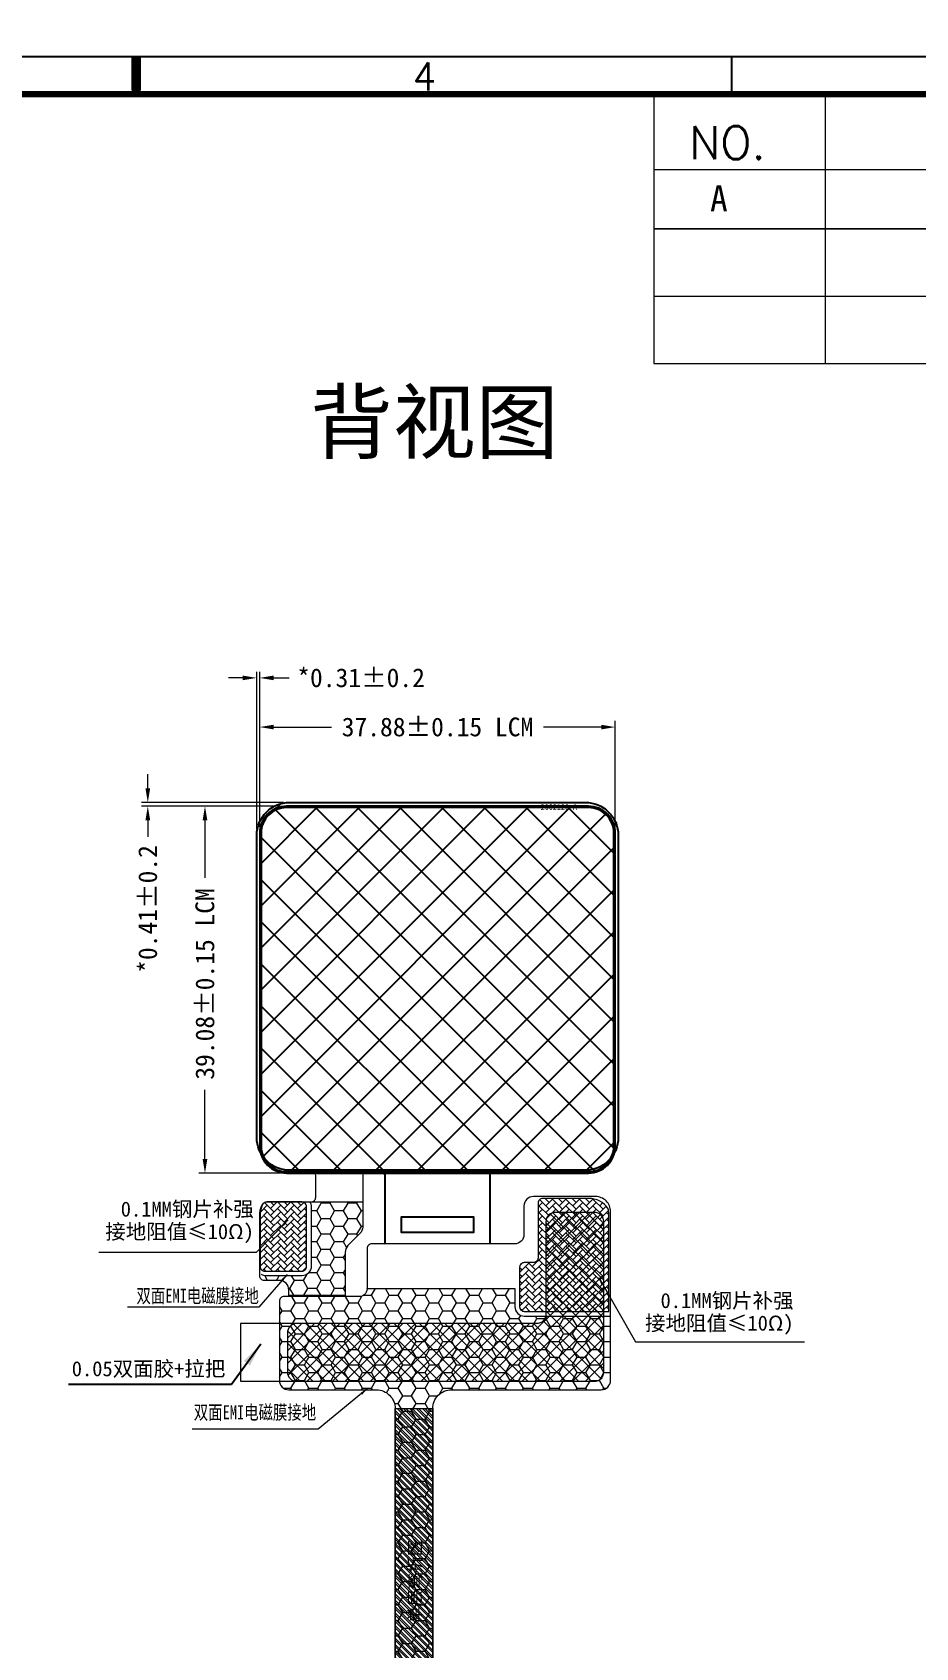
# Model space of a CAD drawing. Header units: millimetres. Extents: x -1677 to -687, y -1765 to -1070.
# Drawn here: x -1494.9 to -1400.8, y -1663.4 to -1491.3 of the extents above; entities that cross this region are included whole.
import ezdxf

# ---------------------------------------------------------------- set-up
doc = ezdxf.new("R2010")
doc.units = ezdxf.units.MM
for name, color, linetype in [('04 Chip', 20, 'Continuous'), ('07 Cutline', 4, 'Continuous'), ('COF', 4, 'Continuous'), ('dim', 3, 'Continuous'), ('EMI', 150, 'Continuous'), ('L61', 4, 'Continuous'), ('lens', 6, 'Continuous')]:
    doc.layers.add(name, color=color, linetype=linetype)
for name, color, linetype, lineweight in [('Main-FPC', 2, 'Continuous', 5), ('TFPC', 50, 'Continuous', 5), ('标注', 3, 'Continuous', 15)]:
    doc.layers.add(name, color=color, linetype=linetype, lineweight=lineweight)
doc.styles.add('RD', font='ROMAND.shx', dxfattribs={"width": 0.8})
doc.styles.add('ROMANC', font='romanc.shx', dxfattribs={"bigfont": 'gbcbig.shx'})
doc.styles.add('ROMANS', font='romans.shx', dxfattribs={"bigfont": 'gbcbig.shx'})
doc.styles.get("Standard").update_dxf_attribs({"font": 'txt.shx'})
doc.styles.add('中文', font='SimSun.ttf')
doc.styles.add('宋', font='SimSun.ttf', dxfattribs={"height": 2})
doc.styles.add('宋体', font='SimSun.ttf', dxfattribs={"width": 0.75})
doc.styles.add('汉字', font='SimSun.ttf')
doc.dimstyles.new('DIM', dxfattribs={"dimtxt": 0.8, "dimasz": 0.8, "dimexe": 0, "dimexo": 0.5, "dimgap": 0.11, "dimtad": 0, "dimzin": 1, "dimdsep": 46, "dimtxsty": 'RD', "dimcen": 0, "dimclrd": 256, "dimclre": 256, "dimclrt": 256, "dimadec": 0, "dimazin": 0, "dimtm": 1e-09, "dimtfac": 1, "dimtofl": 0, "dimtmove": 0, "dimatfit": 3, "dimfxl": 1, "dimlwe": -1, "dimarcsym": 0})
doc.dimstyles.new('ISO-25$7', dxfattribs={"dimscale": 0.5, "dimtxt": 2.5, "dimasz": 2, "dimexe": 0.65, "dimexo": 0, "dimtad": 0, "dimtoh": 1, "dimzin": 1, "dimdsep": 46, "dimtxsty": '宋体', "dimcen": 1.6, "dimclrt": 7, "dimazin": 0, "dimtfac": 1, "dimtix": 1, "dimtmove": 1, "dimatfit": 3, "dimfxl": 1, "dimtolj": 1, "dimtzin": 1, "dimarcsym": 0})
doc.dimstyles.new('YanXiu', dxfattribs={"dimtxt": 2.5, "dimasz": 2.2, "dimexe": 0.66, "dimexo": 0.66, "dimgap": 0.66, "dimtad": 0, "dimdsep": 46, "dimtxsty": 'ROMANC', "dimcen": 0, "dimclrd": 256, "dimclre": 131, "dimclrt": 42, "dimazin": 2, "dimtfac": 1, "dimtofl": 0, "dimtmove": 0, "dimatfit": 3, "dimfxl": 1, "dimlwd": 5, "dimlwe": 5, "dimarcsym": 0})

# ---------------------------------------------------------------- blocks, each defined once
blk = doc.blocks.new('*D112')
at = {"layer": 'Defpoints', "color": 0, "transparency": 16777216}
for p in [(-1432.81, -1565.32), (-1470.69, -1576.61), (-1432.81, -1576.61)]:
    blk.add_point(p, dxfattribs=at)
at = {"layer": '标注', "lineweight": 5, "transparency": 16777216}
for p, q in [((-1470.69, -1575.95), (-1470.69, -1564.66)), ((-1469.19, -1565.32), (-1463.04, -1565.32)), ((-1434.31, -1565.32), (-1440.46, -1565.32)), ((-1432.81, -1575.95), (-1432.81, -1564.66))]:
    blk.add_line(p, q, dxfattribs=at)
at = {"layer": '标注', "transparency": 16777216}
for points in [[(-1469.19, -1565.07), (-1469.19, -1565.57), (-1470.69, -1565.32)], [(-1434.31, -1565.07), (-1434.31, -1565.57), (-1432.81, -1565.32)]]:
    blk.add_solid(points, dxfattribs=at)
at = {"layer": '标注', "transparency": 16777216, "insert": (-1451.75, -1565.32), "char_height": 2, "attachment_point": 5, "style": '宋'}
blk.add_mtext('37.88±0.15 LCM', dxfattribs=at)
blk = doc.blocks.new('*D113')
at = {"layer": 'Defpoints', "color": 0, "transparency": 16777216}
for p in [(-1467.84, -1573.76), (-1476.52, -1612.84), (-1467.84, -1612.84)]:
    blk.add_point(p, dxfattribs=at)
at = {"layer": '标注', "lineweight": 5, "transparency": 16777216}
for p, q in [((-1468.5, -1573.76), (-1477.18, -1573.76)), ((-1476.52, -1575.26), (-1476.52, -1581.4)), ((-1476.52, -1611.34), (-1476.52, -1603.98)), ((-1468.5, -1612.84), (-1477.18, -1612.84))]:
    blk.add_line(p, q, dxfattribs=at)
at = {"layer": '标注', "transparency": 16777216}
for points in [[(-1476.77, -1575.26), (-1476.27, -1575.26), (-1476.52, -1573.76)], [(-1476.77, -1611.34), (-1476.27, -1611.34), (-1476.52, -1612.84)]]:
    blk.add_solid(points, dxfattribs=at)
at = {"layer": '标注', "transparency": 16777216, "insert": (-1476.52, -1592.69), "char_height": 2, "attachment_point": 5, "rotation": 90, "style": '宋'}
blk.add_mtext('39.08±0.15 LCM', dxfattribs=at)
blk = doc.blocks.new('*D114')
at = {"layer": 'Defpoints', "color": 0, "transparency": 16777216}
for p in [(-1471, -1560.08), (-1470.69, -1576.61), (-1471, -1576.85)]:
    blk.add_point(p, dxfattribs=at)
at = {"layer": '标注', "lineweight": 5, "transparency": 16777216}
for p, q in [((-1471, -1576.19), (-1471, -1559.42)), ((-1470.69, -1575.95), (-1470.69, -1559.42)), ((-1472.5, -1560.08), (-1474, -1560.08)), ((-1469.19, -1560.08), (-1467.56, -1560.08))]:
    blk.add_line(p, q, dxfattribs=at)
at = {"layer": '标注', "transparency": 16777216}
for points in [[(-1472.5, -1559.83), (-1472.5, -1560.33), (-1471, -1560.08)], [(-1469.19, -1559.83), (-1469.19, -1560.33), (-1470.69, -1560.08)]]:
    blk.add_solid(points, dxfattribs=at)
at = {"layer": '标注', "transparency": 16777216, "insert": (-1459.89, -1560.08), "char_height": 2, "attachment_point": 5, "style": '宋'}
blk.add_mtext('*0.31±0.2', dxfattribs=at)
blk = doc.blocks.new('*D242')
at = {"layer": 'Defpoints', "color": 0, "transparency": 16777216}
for p in [(-1482.61, -1573.35), (-1467.84, -1573.76), (-1467.5, -1573.35)]:
    blk.add_point(p, dxfattribs=at)
at = {"layer": '标注', "lineweight": 5, "transparency": 16777216}
for p, q in [((-1482.61, -1571.85), (-1482.61, -1570.35)), ((-1468.16, -1573.35), (-1483.27, -1573.35)), ((-1468.5, -1573.76), (-1483.27, -1573.76)), ((-1482.61, -1575.26), (-1482.61, -1577.03))]:
    blk.add_line(p, q, dxfattribs=at)
at = {"layer": '标注', "transparency": 16777216}
for points in [[(-1482.86, -1571.85), (-1482.36, -1571.85), (-1482.61, -1573.35)], [(-1482.86, -1575.26), (-1482.36, -1575.26), (-1482.61, -1573.76)]]:
    blk.add_solid(points, dxfattribs=at)
at = {"layer": '标注', "transparency": 16777216, "insert": (-1482.61, -1584.7), "char_height": 2, "attachment_point": 5, "rotation": 90, "style": '宋'}
blk.add_mtext('*0.41±0.2', dxfattribs=at)
blk = doc.blocks.new('3EQ24W3REFTGRYH')
at = {"layer": 'lens', "linetype": 'Continuous'}
blk.add_lwpolyline([(-2686.98, -1658.53, -0.414214), (-2690.48, -1662.03), (-2721.98, -1662.03, -0.414214), (-2725.48, -1658.53), (-2725.48, -1626.33, -0.414214), (-2721.98, -1622.83), (-2690.48, -1622.83, -0.414214), (-2686.98, -1626.33)], format="xyb", close=True, dxfattribs=at)
at = {"layer": 'dim', "lineweight": 5, "insert": (-2693.3, -1623.33), "char_height": 0.6, "width": 10.1286, "attachment_point": 5}
blk.add_mtext('{\\fSimSun|b0|i0|c134|p2;2002120-A}', dxfattribs=at)

msp = doc.modelspace()

# ---------------------------------------------------------------- hatches: boundary and pattern name
h = msp.add_hatch()
h.set_pattern_fill('ANSI37', color=6, style=0)
h.set_pattern_definition([(45, (19.3167, 4.289), (-2.245064, 2.245064), []), (135, (19.3167, 4.289), (-2.245064, -2.245064), [])])
edge = h.paths.add_edge_path()
edge.add_line((-1435.66, -1573.907), (-1467.84, -1573.907))
edge.add_arc((-1467.84, -1576.607), 2.7, 90, 180)
edge.add_line((-1470.54, -1576.607), (-1470.54, -1609.987))
edge.add_arc((-1467.84, -1609.987), 2.7, 180, 270)
edge.add_line((-1467.84, -1612.687), (-1435.66, -1612.687))
edge.add_arc((-1435.66, -1609.987), 2.7, 270, 360)
edge.add_line((-1432.96, -1609.987), (-1432.96, -1576.607))
edge.add_arc((-1435.66, -1576.607), 2.7, 0, 90)
at = {"lineweight": 5}
h = msp.add_hatch(dxfattribs=at)
h.set_pattern_fill('ANSI37', color=6, scale=0.3)
h.set_pattern_definition([(45, (-3094.5652, -1846.8917), (-0.6735192, 0.6735192), []), (135, (-3094.5652, -1846.8917), (-0.6735192, -0.6735192), [])])
edge = h.paths.add_edge_path()
edge.add_line((-1441.202, -1628.882), (-1466.745, -1628.882))
edge.add_arc((-1466.745, -1629.882), 1, 90, 180)
edge.add_line((-1467.745, -1629.882), (-1467.745, -1634.03))
edge.add_arc((-1466.745, -1634.03), 1, 180, 270)
edge.add_line((-1466.745, -1635.03), (-1435.031, -1635.03))
edge.add_arc((-1435.031, -1634.03), 1, 270, 360)
edge.add_line((-1434.031, -1634.03), (-1434.031, -1618.032))
edge.add_arc((-1435.031, -1618.032), 1, 0, 90)
edge.add_line((-1435.031, -1617.032), (-1439.202, -1617.032))
edge.add_arc((-1439.202, -1618.032), 1, 90, 180)
edge.add_line((-1440.202, -1618.032), (-1440.202, -1627.882))
edge.add_arc((-1441.202, -1627.882), 1, 270, 360, ccw=False)
at = {"layer": 'EMI', "lineweight": 5}
h = msp.add_hatch(dxfattribs=at)
h.set_pattern_fill('HONEY', color=256, scale=0.3)
h.set_pattern_definition([(180, (-3059.0964, -0.09725), (-1.42875, 0.824889), [0.9525, -1.905]), (60, (-3059.0964, -0.09725), (1.42874983, 0.8248893), [0.9525, -1.905]), (120, (-3059.0964, -0.09725), (-1.7e-07, 1.6497783), [-1.905, 0.9525])])
edge = h.paths.add_edge_path()
edge.add_line((-1469.99, -1623.787), (-1466.2, -1623.787))
edge.add_arc((-1466.2, -1622.787), 1, 270, 360)
edge.add_line((-1465.2, -1622.787), (-1465.2, -1616.416))
edge.add_arc((-1466.2, -1616.416), 1, 0, 30)
edge.add_line((-1465.334, -1615.916), (-1459.72, -1615.916))
edge.add_line((-1459.72, -1615.916), (-1459.72, -1618.589))
edge.add_line((-1459.72, -1618.589), (-1459.72, -1618.601))
edge.add_line((-1459.72, -1618.601), (-1459.72, -1618.613))
edge.add_line((-1459.72, -1618.613), (-1459.72, -1618.626))
edge.add_line((-1459.72, -1618.626), (-1459.721, -1618.638))
edge.add_line((-1459.721, -1618.638), (-1459.721, -1618.65))
edge.add_line((-1459.721, -1618.65), (-1459.722, -1618.663))
edge.add_line((-1459.722, -1618.663), (-1459.723, -1618.675))
edge.add_line((-1459.723, -1618.675), (-1459.724, -1618.687))
edge.add_line((-1459.724, -1618.687), (-1459.726, -1618.699))
edge.add_line((-1459.726, -1618.699), (-1459.727, -1618.711))
edge.add_line((-1459.727, -1618.711), (-1459.729, -1618.724))
edge.add_line((-1459.729, -1618.724), (-1459.73, -1618.736))
edge.add_line((-1459.73, -1618.736), (-1459.732, -1618.748))
edge.add_line((-1459.732, -1618.748), (-1459.734, -1618.76))
edge.add_line((-1459.734, -1618.76), (-1459.736, -1618.772))
edge.add_line((-1459.736, -1618.772), (-1459.739, -1618.784))
edge.add_line((-1459.739, -1618.784), (-1459.741, -1618.796))
edge.add_line((-1459.741, -1618.796), (-1459.744, -1618.808))
edge.add_line((-1459.744, -1618.808), (-1459.747, -1618.82))
edge.add_line((-1459.747, -1618.82), (-1459.75, -1618.832))
edge.add_line((-1459.75, -1618.832), (-1459.753, -1618.844))
edge.add_line((-1459.753, -1618.844), (-1459.756, -1618.856))
edge.add_line((-1459.756, -1618.856), (-1459.759, -1618.867))
edge.add_line((-1459.759, -1618.867), (-1459.763, -1618.879))
edge.add_line((-1459.763, -1618.879), (-1459.766, -1618.891))
edge.add_line((-1459.766, -1618.891), (-1459.77, -1618.903))
edge.add_line((-1459.77, -1618.903), (-1459.774, -1618.914))
edge.add_line((-1459.774, -1618.914), (-1459.778, -1618.926))
edge.add_line((-1459.778, -1618.926), (-1459.782, -1618.937))
edge.add_line((-1459.782, -1618.937), (-1459.787, -1618.949))
edge.add_line((-1459.787, -1618.949), (-1459.791, -1618.96))
edge.add_line((-1459.791, -1618.96), (-1459.796, -1618.972))
edge.add_line((-1459.796, -1618.972), (-1459.8, -1618.983))
edge.add_line((-1459.8, -1618.983), (-1459.805, -1618.994))
edge.add_line((-1459.805, -1618.994), (-1459.81, -1619.005))
edge.add_line((-1459.81, -1619.005), (-1459.816, -1619.016))
edge.add_line((-1459.816, -1619.016), (-1459.821, -1619.028))
edge.add_line((-1459.821, -1619.028), (-1459.826, -1619.039))
edge.add_line((-1459.826, -1619.039), (-1459.832, -1619.049))
edge.add_line((-1459.832, -1619.049), (-1459.838, -1619.06))
edge.add_line((-1459.838, -1619.06), (-1459.843, -1619.071))
edge.add_line((-1459.843, -1619.071), (-1459.849, -1619.082))
edge.add_line((-1459.849, -1619.082), (-1459.856, -1619.092))
edge.add_line((-1459.856, -1619.092), (-1459.862, -1619.103))
edge.add_line((-1459.862, -1619.103), (-1459.868, -1619.114))
edge.add_line((-1459.868, -1619.114), (-1459.875, -1619.124))
edge.add_line((-1459.875, -1619.124), (-1459.881, -1619.134))
edge.add_line((-1459.881, -1619.134), (-1459.888, -1619.145))
edge.add_line((-1459.888, -1619.145), (-1459.895, -1619.155))
edge.add_line((-1459.895, -1619.155), (-1459.902, -1619.165))
edge.add_line((-1459.902, -1619.165), (-1459.909, -1619.175))
edge.add_line((-1459.909, -1619.175), (-1459.916, -1619.185))
edge.add_line((-1459.916, -1619.185), (-1459.924, -1619.194))
edge.add_line((-1459.924, -1619.194), (-1459.931, -1619.204))
edge.add_line((-1459.931, -1619.204), (-1459.939, -1619.214))
edge.add_line((-1459.939, -1619.214), (-1459.947, -1619.223))
edge.add_line((-1459.947, -1619.223), (-1459.954, -1619.233))
edge.add_line((-1459.954, -1619.233), (-1459.962, -1619.242))
edge.add_line((-1459.962, -1619.242), (-1459.97, -1619.251))
edge.add_line((-1459.97, -1619.251), (-1459.979, -1619.261))
edge.add_line((-1459.979, -1619.261), (-1459.987, -1619.27))
edge.add_line((-1459.987, -1619.27), (-1459.995, -1619.278))
edge.add_line((-1459.995, -1619.278), (-1460.004, -1619.287))
edge.add_line((-1460.004, -1619.287), (-1460.012, -1619.296))
edge.add_line((-1460.012, -1619.296), (-1461.293, -1620.576))
edge.add_line((-1461.293, -1620.576), (-1461.301, -1620.585))
edge.add_line((-1461.301, -1620.585), (-1461.31, -1620.594))
edge.add_line((-1461.31, -1620.594), (-1461.318, -1620.603))
edge.add_line((-1461.318, -1620.603), (-1461.327, -1620.612))
edge.add_line((-1461.327, -1620.612), (-1461.335, -1620.621))
edge.add_line((-1461.335, -1620.621), (-1461.343, -1620.63))
edge.add_line((-1461.343, -1620.63), (-1461.351, -1620.64))
edge.add_line((-1461.351, -1620.64), (-1461.359, -1620.649))
edge.add_line((-1461.359, -1620.649), (-1461.366, -1620.659))
edge.add_line((-1461.366, -1620.659), (-1461.374, -1620.668))
edge.add_line((-1461.374, -1620.668), (-1461.381, -1620.678))
edge.add_line((-1461.381, -1620.678), (-1461.389, -1620.688))
edge.add_line((-1461.389, -1620.688), (-1461.396, -1620.698))
edge.add_line((-1461.396, -1620.698), (-1461.403, -1620.708))
edge.add_line((-1461.403, -1620.708), (-1461.41, -1620.718))
edge.add_line((-1461.41, -1620.718), (-1461.417, -1620.728))
edge.add_line((-1461.417, -1620.728), (-1461.424, -1620.738))
edge.add_line((-1461.424, -1620.738), (-1461.43, -1620.748))
edge.add_line((-1461.43, -1620.748), (-1461.437, -1620.759))
edge.add_line((-1461.437, -1620.759), (-1461.443, -1620.769))
edge.add_line((-1461.443, -1620.769), (-1461.45, -1620.78))
edge.add_line((-1461.45, -1620.78), (-1461.456, -1620.791))
edge.add_line((-1461.456, -1620.791), (-1461.462, -1620.801))
edge.add_line((-1461.462, -1620.801), (-1461.468, -1620.812))
edge.add_line((-1461.468, -1620.812), (-1461.473, -1620.823))
edge.add_line((-1461.473, -1620.823), (-1461.479, -1620.834))
edge.add_line((-1461.479, -1620.834), (-1461.484, -1620.845))
edge.add_line((-1461.484, -1620.845), (-1461.49, -1620.856))
edge.add_line((-1461.49, -1620.856), (-1461.495, -1620.867))
edge.add_line((-1461.495, -1620.867), (-1461.5, -1620.878))
edge.add_line((-1461.5, -1620.878), (-1461.505, -1620.889))
edge.add_line((-1461.505, -1620.889), (-1461.51, -1620.901))
edge.add_line((-1461.51, -1620.901), (-1461.514, -1620.912))
edge.add_line((-1461.514, -1620.912), (-1461.519, -1620.924))
edge.add_line((-1461.519, -1620.924), (-1461.523, -1620.935))
edge.add_line((-1461.523, -1620.935), (-1461.527, -1620.947))
edge.add_line((-1461.527, -1620.947), (-1461.531, -1620.958))
edge.add_line((-1461.531, -1620.958), (-1461.535, -1620.97))
edge.add_line((-1461.535, -1620.97), (-1461.539, -1620.981))
edge.add_line((-1461.539, -1620.981), (-1461.543, -1620.993))
edge.add_line((-1461.543, -1620.993), (-1461.546, -1621.005))
edge.add_line((-1461.546, -1621.005), (-1461.549, -1621.017))
edge.add_line((-1461.549, -1621.017), (-1461.553, -1621.029))
edge.add_line((-1461.553, -1621.029), (-1461.556, -1621.04))
edge.add_line((-1461.556, -1621.04), (-1461.559, -1621.052))
edge.add_line((-1461.559, -1621.052), (-1461.561, -1621.064))
edge.add_line((-1461.561, -1621.064), (-1461.564, -1621.076))
edge.add_line((-1461.564, -1621.076), (-1461.566, -1621.088))
edge.add_line((-1461.566, -1621.088), (-1461.569, -1621.1))
edge.add_line((-1461.569, -1621.1), (-1461.571, -1621.113))
edge.add_line((-1461.571, -1621.113), (-1461.573, -1621.125))
edge.add_line((-1461.573, -1621.125), (-1461.575, -1621.137))
edge.add_line((-1461.575, -1621.137), (-1461.577, -1621.149))
edge.add_line((-1461.577, -1621.149), (-1461.578, -1621.161))
edge.add_line((-1461.578, -1621.161), (-1461.58, -1621.173))
edge.add_line((-1461.58, -1621.173), (-1461.581, -1621.185))
edge.add_line((-1461.581, -1621.185), (-1461.582, -1621.198))
edge.add_line((-1461.582, -1621.198), (-1461.583, -1621.21))
edge.add_line((-1461.583, -1621.21), (-1461.584, -1621.222))
edge.add_line((-1461.584, -1621.222), (-1461.584, -1621.234))
edge.add_line((-1461.584, -1621.234), (-1461.585, -1621.247))
edge.add_line((-1461.585, -1621.247), (-1461.585, -1621.259))
edge.add_line((-1461.585, -1621.259), (-1461.586, -1621.271))
edge.add_line((-1461.586, -1621.271), (-1461.586, -1621.283))
edge.add_line((-1461.586, -1621.283), (-1461.586, -1625.85))
edge.add_line((-1461.586, -1625.85), (-1467.586, -1625.85))
edge.add_line((-1467.586, -1625.85), (-1467.586, -1625.287))
edge.add_line((-1467.586, -1625.287), (-1467.586, -1625.263))
edge.add_line((-1467.586, -1625.263), (-1467.587, -1625.238))
edge.add_line((-1467.587, -1625.238), (-1467.588, -1625.214))
edge.add_line((-1467.588, -1625.214), (-1467.59, -1625.189))
edge.add_line((-1467.59, -1625.189), (-1467.593, -1625.165))
edge.add_line((-1467.593, -1625.165), (-1467.596, -1625.14))
edge.add_line((-1467.596, -1625.14), (-1467.6, -1625.116))
edge.add_line((-1467.6, -1625.116), (-1467.605, -1625.092))
edge.add_line((-1467.605, -1625.092), (-1467.61, -1625.068))
edge.add_line((-1467.61, -1625.068), (-1467.616, -1625.044))
edge.add_line((-1467.616, -1625.044), (-1467.622, -1625.02))
edge.add_line((-1467.622, -1625.02), (-1467.629, -1624.997))
edge.add_line((-1467.629, -1624.997), (-1467.636, -1624.973))
edge.add_line((-1467.636, -1624.973), (-1467.644, -1624.95))
edge.add_line((-1467.644, -1624.95), (-1467.653, -1624.927))
edge.add_line((-1467.653, -1624.927), (-1467.662, -1624.904))
edge.add_line((-1467.662, -1624.904), (-1467.671, -1624.882))
edge.add_line((-1467.671, -1624.882), (-1467.682, -1624.86))
edge.add_line((-1467.682, -1624.86), (-1467.692, -1624.838))
edge.add_line((-1467.692, -1624.838), (-1467.704, -1624.816))
edge.add_line((-1467.704, -1624.816), (-1467.716, -1624.794))
edge.add_line((-1467.716, -1624.794), (-1467.728, -1624.773))
edge.add_line((-1467.728, -1624.773), (-1467.741, -1624.752))
edge.add_line((-1467.741, -1624.752), (-1467.754, -1624.732))
edge.add_line((-1467.754, -1624.732), (-1467.768, -1624.711))
edge.add_line((-1467.768, -1624.711), (-1467.782, -1624.691))
edge.add_line((-1467.782, -1624.691), (-1467.797, -1624.672))
edge.add_line((-1467.797, -1624.672), (-1467.813, -1624.653))
edge.add_line((-1467.813, -1624.653), (-1467.828, -1624.634))
edge.add_line((-1467.828, -1624.634), (-1467.845, -1624.616))
edge.add_line((-1467.845, -1624.616), (-1467.861, -1624.598))
edge.add_line((-1467.861, -1624.598), (-1467.879, -1624.58))
edge.add_line((-1467.879, -1624.58), (-1467.896, -1624.563))
edge.add_line((-1467.896, -1624.563), (-1467.914, -1624.546))
edge.add_line((-1467.914, -1624.546), (-1467.932, -1624.53))
edge.add_line((-1467.932, -1624.53), (-1467.951, -1624.514))
edge.add_line((-1467.951, -1624.514), (-1467.97, -1624.499))
edge.add_line((-1467.97, -1624.499), (-1467.99, -1624.484))
edge.add_line((-1467.99, -1624.484), (-1468.01, -1624.47))
edge.add_line((-1468.01, -1624.47), (-1468.03, -1624.456))
edge.add_line((-1468.03, -1624.456), (-1468.051, -1624.442))
edge.add_line((-1468.051, -1624.442), (-1468.072, -1624.429))
edge.add_line((-1468.072, -1624.429), (-1468.093, -1624.417))
edge.add_line((-1468.093, -1624.417), (-1468.114, -1624.405))
edge.add_line((-1468.114, -1624.405), (-1468.136, -1624.394))
edge.add_line((-1468.136, -1624.394), (-1468.158, -1624.383))
edge.add_line((-1468.158, -1624.383), (-1468.18, -1624.373))
edge.add_line((-1468.18, -1624.373), (-1468.203, -1624.363))
edge.add_line((-1468.203, -1624.363), (-1468.226, -1624.354))
edge.add_line((-1468.226, -1624.354), (-1468.249, -1624.346))
edge.add_line((-1468.249, -1624.346), (-1468.272, -1624.338))
edge.add_line((-1468.272, -1624.338), (-1468.295, -1624.33))
edge.add_line((-1468.295, -1624.33), (-1468.319, -1624.323))
edge.add_line((-1468.319, -1624.323), (-1468.343, -1624.317))
edge.add_line((-1468.343, -1624.317), (-1468.367, -1624.311))
edge.add_line((-1468.367, -1624.311), (-1468.391, -1624.306))
edge.add_line((-1468.391, -1624.306), (-1468.415, -1624.302))
edge.add_line((-1468.415, -1624.302), (-1468.439, -1624.298))
edge.add_line((-1468.439, -1624.298), (-1468.463, -1624.295))
edge.add_line((-1468.463, -1624.295), (-1468.488, -1624.292))
edge.add_line((-1468.488, -1624.292), (-1468.512, -1624.29))
edge.add_line((-1468.512, -1624.29), (-1468.537, -1624.288))
edge.add_line((-1468.537, -1624.288), (-1468.561, -1624.287))
edge.add_line((-1468.561, -1624.287), (-1468.586, -1624.287))
edge.add_line((-1468.586, -1624.287), (-1469.99, -1624.287))
edge.add_line((-1469.99, -1624.287), (-1470.002, -1624.287))
edge.add_line((-1470.002, -1624.287), (-1470.015, -1624.287))
edge.add_line((-1470.015, -1624.287), (-1470.027, -1624.286))
edge.add_line((-1470.027, -1624.286), (-1470.039, -1624.285))
edge.add_line((-1470.039, -1624.285), (-1470.051, -1624.283))
edge.add_line((-1470.051, -1624.283), (-1470.064, -1624.282))
edge.add_line((-1470.064, -1624.282), (-1470.076, -1624.28))
edge.add_line((-1470.076, -1624.28), (-1470.088, -1624.278))
edge.add_line((-1470.088, -1624.278), (-1470.1, -1624.275))
edge.add_line((-1470.1, -1624.275), (-1470.112, -1624.272))
edge.add_line((-1470.112, -1624.272), (-1470.124, -1624.269))
edge.add_line((-1470.124, -1624.269), (-1470.135, -1624.266))
edge.add_line((-1470.135, -1624.266), (-1470.147, -1624.262))
edge.add_line((-1470.147, -1624.262), (-1470.159, -1624.258))
edge.add_line((-1470.159, -1624.258), (-1470.17, -1624.254))
edge.add_line((-1470.17, -1624.254), (-1470.182, -1624.249))
edge.add_line((-1470.182, -1624.249), (-1470.193, -1624.244))
edge.add_line((-1470.193, -1624.244), (-1470.204, -1624.239))
edge.add_line((-1470.204, -1624.239), (-1470.215, -1624.234))
edge.add_line((-1470.215, -1624.234), (-1470.226, -1624.228))
edge.add_line((-1470.226, -1624.228), (-1470.237, -1624.222))
edge.add_line((-1470.237, -1624.222), (-1470.247, -1624.216))
edge.add_line((-1470.247, -1624.216), (-1470.258, -1624.21))
edge.add_line((-1470.258, -1624.21), (-1470.268, -1624.203))
edge.add_line((-1470.268, -1624.203), (-1470.278, -1624.196))
edge.add_line((-1470.278, -1624.196), (-1470.288, -1624.189))
edge.add_line((-1470.288, -1624.189), (-1470.298, -1624.181))
edge.add_line((-1470.298, -1624.181), (-1470.307, -1624.174))
edge.add_line((-1470.307, -1624.174), (-1470.317, -1624.166))
edge.add_line((-1470.317, -1624.166), (-1470.326, -1624.158))
edge.add_line((-1470.326, -1624.158), (-1470.335, -1624.149))
edge.add_line((-1470.335, -1624.149), (-1470.344, -1624.141))
edge.add_line((-1470.344, -1624.141), (-1470.352, -1624.132))
edge.add_line((-1470.352, -1624.132), (-1470.361, -1624.123))
edge.add_line((-1470.361, -1624.123), (-1470.369, -1624.114))
edge.add_line((-1470.369, -1624.114), (-1470.377, -1624.104))
edge.add_line((-1470.377, -1624.104), (-1470.384, -1624.095))
edge.add_line((-1470.384, -1624.095), (-1470.392, -1624.085))
edge.add_line((-1470.392, -1624.085), (-1470.399, -1624.075))
edge.add_line((-1470.399, -1624.075), (-1470.406, -1624.065))
edge.add_line((-1470.406, -1624.065), (-1470.413, -1624.055))
edge.add_line((-1470.413, -1624.055), (-1470.419, -1624.044))
edge.add_line((-1470.419, -1624.044), (-1470.425, -1624.034))
edge.add_line((-1470.425, -1624.034), (-1470.431, -1624.023))
edge.add_line((-1470.431, -1624.023), (-1470.437, -1624.012))
edge.add_line((-1470.437, -1624.012), (-1470.442, -1624.001))
edge.add_line((-1470.442, -1624.001), (-1470.447, -1623.99))
edge.add_line((-1470.447, -1623.99), (-1470.452, -1623.978))
edge.add_line((-1470.452, -1623.978), (-1470.457, -1623.967))
edge.add_line((-1470.457, -1623.967), (-1470.461, -1623.956))
edge.add_line((-1470.461, -1623.956), (-1470.465, -1623.944))
edge.add_line((-1470.465, -1623.944), (-1470.469, -1623.932))
edge.add_line((-1470.469, -1623.932), (-1470.472, -1623.92))
edge.add_line((-1470.472, -1623.92), (-1470.475, -1623.909))
edge.add_line((-1470.475, -1623.909), (-1470.478, -1623.897))
edge.add_line((-1470.478, -1623.897), (-1470.481, -1623.885))
edge.add_line((-1470.481, -1623.885), (-1470.483, -1623.873))
edge.add_line((-1470.483, -1623.873), (-1470.485, -1623.861))
edge.add_line((-1470.485, -1623.861), (-1470.486, -1623.848))
edge.add_line((-1470.486, -1623.848), (-1470.488, -1623.836))
edge.add_line((-1470.488, -1623.836), (-1470.489, -1623.824))
edge.add_line((-1470.489, -1623.824), (-1470.49, -1623.812))
edge.add_line((-1470.49, -1623.812), (-1470.49, -1623.799))
edge.add_line((-1470.49, -1623.799), (-1470.49, -1623.787))
edge.add_line((-1470.49, -1623.787), (-1470.49, -1623.653))
edge.add_line((-1470.49, -1623.653), (-1470.483, -1623.657))
edge.add_line((-1470.483, -1623.657), (-1470.476, -1623.661))
edge.add_line((-1470.476, -1623.661), (-1470.469, -1623.665))
edge.add_line((-1470.469, -1623.665), (-1470.462, -1623.669))
edge.add_line((-1470.462, -1623.669), (-1470.454, -1623.673))
edge.add_line((-1470.454, -1623.673), (-1470.447, -1623.677))
edge.add_line((-1470.447, -1623.677), (-1470.44, -1623.68))
edge.add_line((-1470.44, -1623.68), (-1470.432, -1623.684))
edge.add_line((-1470.432, -1623.684), (-1470.425, -1623.688))
edge.add_line((-1470.425, -1623.688), (-1470.418, -1623.691))
edge.add_line((-1470.418, -1623.691), (-1470.41, -1623.695))
edge.add_line((-1470.41, -1623.695), (-1470.403, -1623.698))
edge.add_line((-1470.403, -1623.698), (-1470.395, -1623.701))
edge.add_line((-1470.395, -1623.701), (-1470.388, -1623.705))
edge.add_line((-1470.388, -1623.705), (-1470.38, -1623.708))
edge.add_line((-1470.38, -1623.708), (-1470.373, -1623.711))
edge.add_line((-1470.373, -1623.711), (-1470.365, -1623.714))
edge.add_line((-1470.365, -1623.714), (-1470.358, -1623.717))
edge.add_line((-1470.358, -1623.717), (-1470.35, -1623.72))
edge.add_line((-1470.35, -1623.72), (-1470.342, -1623.723))
edge.add_line((-1470.342, -1623.723), (-1470.335, -1623.726))
edge.add_line((-1470.335, -1623.726), (-1470.327, -1623.729))
edge.add_line((-1470.327, -1623.729), (-1470.319, -1623.731))
edge.add_line((-1470.319, -1623.731), (-1470.312, -1623.734))
edge.add_line((-1470.312, -1623.734), (-1470.304, -1623.737))
edge.add_line((-1470.304, -1623.737), (-1470.296, -1623.739))
edge.add_line((-1470.296, -1623.739), (-1470.288, -1623.742))
edge.add_line((-1470.288, -1623.742), (-1470.28, -1623.744))
edge.add_line((-1470.28, -1623.744), (-1470.273, -1623.746))
edge.add_line((-1470.273, -1623.746), (-1470.265, -1623.749))
edge.add_line((-1470.265, -1623.749), (-1470.257, -1623.751))
edge.add_line((-1470.257, -1623.751), (-1470.249, -1623.753))
edge.add_line((-1470.249, -1623.753), (-1470.241, -1623.755))
edge.add_line((-1470.241, -1623.755), (-1470.233, -1623.757))
edge.add_line((-1470.233, -1623.757), (-1470.225, -1623.759))
edge.add_line((-1470.225, -1623.759), (-1470.217, -1623.761))
edge.add_line((-1470.217, -1623.761), (-1470.209, -1623.763))
edge.add_line((-1470.209, -1623.763), (-1470.201, -1623.765))
edge.add_line((-1470.201, -1623.765), (-1470.193, -1623.766))
edge.add_line((-1470.193, -1623.766), (-1470.185, -1623.768))
edge.add_line((-1470.185, -1623.768), (-1470.177, -1623.769))
edge.add_line((-1470.177, -1623.769), (-1470.169, -1623.771))
edge.add_line((-1470.169, -1623.771), (-1470.161, -1623.772))
edge.add_line((-1470.161, -1623.772), (-1470.153, -1623.774))
edge.add_line((-1470.153, -1623.774), (-1470.145, -1623.775))
edge.add_line((-1470.145, -1623.775), (-1470.137, -1623.776))
edge.add_line((-1470.137, -1623.776), (-1470.129, -1623.777))
edge.add_line((-1470.129, -1623.777), (-1470.121, -1623.779))
edge.add_line((-1470.121, -1623.779), (-1470.113, -1623.78))
edge.add_line((-1470.113, -1623.78), (-1470.104, -1623.781))
edge.add_line((-1470.104, -1623.781), (-1470.096, -1623.781))
edge.add_line((-1470.096, -1623.781), (-1470.088, -1623.782))
edge.add_line((-1470.088, -1623.782), (-1470.08, -1623.783))
edge.add_line((-1470.08, -1623.783), (-1470.072, -1623.784))
edge.add_line((-1470.072, -1623.784), (-1470.064, -1623.784))
edge.add_line((-1470.064, -1623.784), (-1470.056, -1623.785))
edge.add_line((-1470.056, -1623.785), (-1470.047, -1623.786))
edge.add_line((-1470.047, -1623.786), (-1470.039, -1623.786))
edge.add_line((-1470.039, -1623.786), (-1470.031, -1623.786))
edge.add_line((-1470.031, -1623.786), (-1470.023, -1623.787))
edge.add_line((-1470.023, -1623.787), (-1470.015, -1623.787))
edge.add_line((-1470.015, -1623.787), (-1470.007, -1623.787))
edge.add_line((-1470.007, -1623.787), (-1469.998, -1623.787))
edge.add_line((-1469.998, -1623.787), (-1469.99, -1623.787))
h = msp.add_hatch(dxfattribs=at)
h.set_pattern_fill('HONEY', color=256, scale=0.3)
h.set_pattern_definition([(0, (53.3045, 0), (1.42875, 0.824889), [0.9525, -1.905]), (120, (53.3045, 0), (-1.42874983, 0.8248893), [0.9525, -1.905]), (60, (53.3045, 0), (1.7e-07, 1.6497783), [-1.905, 0.9525])])
h.paths.add_polyline_path([(-1456.259, -1637.935), (-1456.259, -1681.707), (-1452.259, -1681.707), (-1452.259, -1637.935, -0.4142136), (-1450.259, -1635.935), (-1434.31, -1635.935, 0.4142136), (-1433.31, -1634.935), (-1433.31, -1628.081), (-1442.5, -1628.081, -0.4142136), (-1443.5, -1627.081), (-1443.5, -1625.131), (-1459.244, -1625.131, -0.4776665), (-1460.244, -1625.994), (-1468.09, -1625.994, 0.4142136), (-1468.59, -1626.494), (-1468.59, -1634.935, 0.4142136), (-1467.59, -1635.935), (-1458.259, -1635.935, -0.4142136)])
at = {"layer": 'Main-FPC', "lineweight": 5}
h = msp.add_hatch(dxfattribs=at)
h.set_pattern_fill('AR-HBONE', color=4, scale=0.005, angle=180)
h.set_pattern_definition([(225, (0, 44), (-2e-16, -0.71842049), [1.524, -0.508]), (315, (-0.3592, 43.6408), (-2e-16, -0.71842049), [1.524, -0.508])])
edge = h.paths.add_edge_path()
edge.add_arc((-1467.84, -1617.384), 2.8, 155.11035, 180)
edge.add_line((-1470.64, -1617.384), (-1470.64, -1622.787))
edge.add_arc((-1470.14, -1622.787), 0.5, 180, 270)
edge.add_line((-1470.14, -1623.287), (-1466.2, -1623.287))
edge.add_arc((-1466.2, -1622.787), 0.5, 270, 360)
edge.add_line((-1465.7, -1622.787), (-1465.7, -1616.416))
edge.add_arc((-1466.2, -1616.416), 0.5, 0, 90)
edge.add_line((-1466.2, -1615.916), (-1469.927, -1615.916))
edge.add_arc((-1469.927, -1616.416), 0.5, 90, 155.11035)
h = msp.add_hatch(dxfattribs=at)
h.set_pattern_fill('AR-HBONE', color=4, scale=0.005, angle=180)
h.set_pattern_definition([(225, (2214.74516, -310.6026), (-2e-16, -0.71842049), [1.524, -0.508]), (315, (2214.38595, -310.9618), (-2e-16, -0.71842049), [1.524, -0.508])])
h.paths.add_polyline_path([(-1433.51, -1627.581), (-1433.51, -1617.091, 0.0515725), (-1433.556, -1616.651, 0.2475589), (-1435.66, -1615.541), (-1440.534, -1615.541, 0.4142136), (-1441.034, -1616.041), (-1441.034, -1621.881, -0.4142136), (-1441.534, -1622.381), (-1442.5, -1622.381, 0.4142136), (-1443, -1622.881), (-1443, -1627.081, 0.4142136), (-1442.5, -1627.581)])
at = {"layer": 'TFPC', "lineweight": 5}
h = msp.add_hatch(dxfattribs=at)
h.set_pattern_fill('ANSI32', color=252, scale=0.05)
h.set_pattern_definition([(135, (82.9527, -1844.47373), (0.3367596, 0.3367596), []), (135, (82.72817, -1844.47373), (0.3367596, 0.3367596), [])])
h.paths.add_polyline_path([(-1456.259, -1637.935), (-1452.259, -1637.935), (-1452.259, -1681.081), (-1456.259, -1681.081)])

# ---------------------------------------------------------------- linework, layer by layer
msp.add_line((-1420.399, -1497.888), (-1420.399, -1493.856))
msp.add_lwpolyline([(-1483.854, -1497.888, 0, 5.128, 0), (-1483.854, -1495.744, 1.026, 1.026, 0), (-1483.854, -1493.856, 1.026, 1.026, 0)], format="xyseb")
msp.add_lwpolyline([(-1674.22, -1493.856), (-1295.142, -1493.856), (-1295.142, -1762.705), (-1674.22, -1762.705), (-1674.22, -1493.856)])
at = {"color": 7, "linetype": 'Continuous', "const_width": 0.652}
msp.add_lwpolyline([(-1668.534, -1758.672), (-1300.829, -1758.672), (-1300.829, -1497.888), (-1668.534, -1497.888)], close=True, dxfattribs=at)
at = {"lineweight": 9}
for points in [[(-1428.698, -1497.888), (-1428.698, -1519.396), (-1300.829, -1519.396)], [(-1410.447, -1497.888), (-1410.447, -1519.396)], [(-1428.698, -1505.058), (-1428.698, -1526.565), (-1300.829, -1526.565)], [(-1428.698, -1505.924), (-1300.829, -1505.924)], [(-1410.447, -1505.058), (-1410.447, -1526.565)]]:
    msp.add_lwpolyline(points, dxfattribs=at)
msp.add_lwpolyline([(-1300.829, -1512.227), (-1428.698, -1512.227)], close=True, dxfattribs=at)
msp.add_lwpolyline([(-1300.829, -1512.227), (-1428.698, -1512.227)], close=True, dxfattribs=at)
at = {"color": 6}
msp.add_lwpolyline([(-1435.66, -1573.907), (-1467.84, -1573.907, 0.4142136), (-1470.54, -1576.607), (-1470.54, -1609.987, 0.4142136), (-1467.84, -1612.687), (-1435.66, -1612.687, 0.4142136), (-1432.96, -1609.987), (-1432.96, -1576.607, 0.4142136)], format="xyb", close=True, dxfattribs=at)
at = {"color": 6, "lineweight": 5}
msp.add_lwpolyline([(-1441.202, -1628.882), (-1466.745, -1628.882, 0.4142136), (-1467.745, -1629.882), (-1467.745, -1634.03, 0.4142136), (-1466.745, -1635.03), (-1435.031, -1635.03, 0.4142136), (-1434.031, -1634.03), (-1434.031, -1618.032, 0.4142136), (-1435.031, -1617.032), (-1439.202, -1617.032, 0.4142136), (-1440.202, -1618.032), (-1440.202, -1627.882, -0.4142136)], format="xyb", close=True, dxfattribs=at)
msp.add_lwpolyline([(-1466.745, -1628.882), (-1472.745, -1628.882), (-1472.745, -1635.03), (-1466.745, -1635.03)], dxfattribs=at)
at = {"layer": '04 Chip'}
msp.add_lwpolyline([(-1455.57, -1619.187), (-1455.57, -1617.517), (-1447.93, -1617.517), (-1447.93, -1619.187)], close=True, dxfattribs=at)
at = {"layer": '07 Cutline'}
for points in [[(-1457.45, -1612.837), (-1457.35, -1612.987), (-1457.35, -1620.329), (-1457.317, -1620.387)], [(-1446.106, -1620.387), (-1446.15, -1620.329), (-1446.15, -1612.987), (-1446.05, -1612.837)]]:
    msp.add_lwpolyline(points, dxfattribs=at)
at = {"layer": 'COF', "color": 7}
msp.add_lwpolyline([(-1455.57, -1617.517), (-1447.93, -1617.517), (-1447.93, -1619.187), (-1455.57, -1619.187)], close=True, dxfattribs=at)
at = {"layer": 'EMI', "lineweight": 5}
for points in [[(-1465.334, -1615.916, -0.1316525), (-1465.2, -1616.416), (-1465.2, -1622.787, -0.4142136), (-1466.2, -1623.787), (-1469.99, -1623.787, -0.1316525), (-1470.49, -1623.653, -0.1316525)], [(-1459.244, -1625.19), (-1459.244, -1625.131), (-1443.5, -1625.131), (-1443.5, -1627.081, 0.4142136), (-1442.5, -1628.081), (-1433.31, -1628.081)]]:
    msp.add_lwpolyline(points, format="xyb", dxfattribs=at)
at = {"layer": 'EMI', "color": 0, "lineweight": 5}
for points in [[(-1443.387, -1635.935), (-1434.31, -1635.935, 0.4142136), (-1433.31, -1634.935), (-1433.31, -1616.941, 0.4142136), (-1434.91, -1615.341), (-1441.534, -1615.341, 0.4142136), (-1442.534, -1616.341), (-1442.534, -1619.387, -0.4142136), (-1443.534, -1620.387), (-1458.744, -1620.387, 0.4142136), (-1459.244, -1620.887), (-1459.244, -1625.19), (-1459.244, -1625.131), (-1459.244, -1625.19, -0.4564879), (-1460.244, -1625.994), (-1468.09, -1625.994, 0.4142136), (-1468.59, -1626.494), (-1468.59, -1634.935, 0.4142136), (-1467.59, -1635.935), (-1458.259, -1635.935, -0.4142136), (-1456.259, -1637.935), (-1456.259, -1681.707, -0.4142136)], [(-1452.259, -1681.707), (-1452.259, -1637.935, -0.4142136), (-1450.259, -1635.935), (-1434.31, -1635.935)]]:
    msp.add_lwpolyline(points, format="xyb", dxfattribs=at)
at = {"layer": 'EMI', "lineweight": 5}
msp.add_lwpolyline([(-1467.586, -1625.85), (-1461.586, -1625.85)], dxfattribs=at)
at = {"layer": 'L61', "color": 1}
msp.add_lwpolyline([(-1435.66, -1573.757), (-1467.84, -1573.757, 0.4142136), (-1470.69, -1576.607), (-1470.69, -1609.987, 0.4142136), (-1467.84, -1612.837), (-1435.66, -1612.837, 0.4142136), (-1432.81, -1609.987), (-1432.81, -1576.607, 0.4142136)], format="xyb", close=True, dxfattribs=at)
at = {"layer": 'Main-FPC', "color": 4, "lineweight": 5}
for points in [[(-1470.38, -1616.206, 0.1090306), (-1470.64, -1617.384), (-1470.64, -1622.787, 0.4142136), (-1470.14, -1623.287), (-1466.2, -1623.287, 0.4142136), (-1465.7, -1622.787), (-1465.7, -1616.416, 0.4142136), (-1466.2, -1615.916), (-1469.927, -1615.916, 0.2919959)], [(-1433.51, -1617.091, 0.0515725), (-1433.556, -1616.651, 0.2475589), (-1435.66, -1615.541), (-1440.534, -1615.541, 0.4142136), (-1441.034, -1616.041), (-1441.034, -1621.881, -0.4142136), (-1441.534, -1622.381), (-1442.5, -1622.381, 0.4142136), (-1443, -1622.881), (-1443, -1627.081, 0.4142136), (-1442.5, -1627.581), (-1433.51, -1627.581)]]:
    msp.add_lwpolyline(points, format="xyb", close=True, dxfattribs=at)
at = {"layer": 'TFPC', "color": 252, "lineweight": 5}
msp.add_line((-1465.22, -1615.916), (-1459.72, -1615.916), dxfattribs=at)
at = {"layer": 'TFPC', "color": 2}
for points in [[(-1467.586, -1625.994), (-1467.586, -1625.287, 0.4142136), (-1468.586, -1624.287), (-1470.19, -1624.287, -0.4142136), (-1470.69, -1623.787), (-1470.69, -1617.384, -0.1065396), (-1470.437, -1616.21, -0.2946701), (-1469.982, -1615.916), (-1465.22, -1615.916, 0.4142136), (-1464.72, -1615.416), (-1464.72, -1613.102)], [(-1459.72, -1613.102), (-1459.72, -1618.589, -0.1989124), (-1460.012, -1619.296), (-1461.293, -1620.576, 0.1989124), (-1461.586, -1621.283), (-1461.586, -1625.994)]]:
    msp.add_lwpolyline(points, format="xyb", dxfattribs=at)
at = {"layer": 'TFPC', "color": 252, "lineweight": 5}
msp.add_lwpolyline([(-1456.259, -1637.935), (-1452.259, -1637.935), (-1452.259, -1681.081), (-1456.259, -1681.081)], close=True, dxfattribs=at)
at = {"layer": 'TFPC', "color": 2}
for centre, start, end in [((-1465.22, -1613.102), 0, 32.00545), ((-1459.22, -1613.102), 147.99455, 180)]:
    msp.add_arc(centre, 0.5, start, end, dxfattribs=at)

# ---------------------------------------------------------------- block references
at = {"color": 1}
msp.add_blockref('3EQ24W3REFTGRYH', (1254.483, 49.485), dxfattribs=at)

# ---------------------------------------------------------------- texts
at = {"lineweight": 9, "style": 'ROMANS'}
msp.add_text('NO.', height=3.5273, dxfattribs=at).set_placement((-1424.941, -1504.816))
at = {"color": 4, "lineweight": 0, "style": '宋体'}
msp.add_text('A', height=2.765, dxfattribs=at).set_placement((-1422.711, -1510.379))
at = {"insert": (-1454.407, -1494.524), "char_height": 2.957, "width": 2.38614, "attachment_point": 1}
msp.add_mtext('4', dxfattribs=at)
at = {"color": 3, "char_height": 1.6, "width": 34.34581, "line_spacing_factor": 0.9, "style": '宋'}
for s, insert, attachment_point in [('0.1MM钢片补强\\P接地阻值≤10Ω)', (-1471.319, -1615.876), 3), ('0.1MM钢片补强\\P接地阻值≤10Ω)', (-1413.814, -1625.625), 3), ('0.05双面胶+拉把', (-1490.709, -1632.89), 1)]:
    msp.add_mtext(s, dxfattribs=dict(at, insert=insert, attachment_point=attachment_point))
at = {"layer": 'dim', "color": 7, "insert": (-1465.324, -1529.568), "char_height": 6.46963, "width": 235.87695, "attachment_point": 1, "style": '中文'}
msp.add_mtext('{\\fSimSun|b0|i0|c134|p54;背视图}', dxfattribs=at)
at = {"layer": 'dim', "color": 3, "char_height": 1.5, "width": 19.70966, "attachment_point": 3, "style": '宋体'}
for insert in [(-1470.779, -1625.165), (-1464.674, -1637.581)]:
    msp.add_mtext('{\\fSimSun|b0|i0|c134|p54;双面EMI电磁膜接地}', dxfattribs=dict(at, insert=insert))
at = {"layer": 'TFPC', "color": 255, "lineweight": 5, "insert": (-1453.341, -1660.77), "char_height": 1.3, "width": 11.22995, "attachment_point": 7, "rotation": 90, "style": '汉字'}
msp.add_mtext('{\\fMicrosoft YaHei|b0|i0|c134|p34;单层弯折区}', dxfattribs=at)

# ---------------------------------------------------------------- dimensions: what is measured, and where the dimension line sits
at = {"layer": '标注'}
dim = msp.add_linear_dim(base=(-1471, -1560.081), p1=(-1470.69, -1576.607), p2=(-1471, -1576.847), text='*<>', dimstyle='YanXiu', override={"dimasz": 1.5, "dimtxsty": '宋', "dimclre": 256, "dimclrt": 256, "dimtol": 1, "dimtp": 0.2, "dimtm": 0.2}, dxfattribs=at)
dim.commit()
dim.dimension.update_dxf_attribs({"geometry": '*D114', "text_midpoint": (-1459.886, -1560.081), "dimtype": 160})
dim = msp.add_linear_dim(base=(-1432.81, -1565.317), p1=(-1470.69, -1576.607), p2=(-1432.81, -1576.607), text='<> LCM', dimstyle='YanXiu', override={"dimasz": 1.5, "dimtxsty": '宋', "dimclre": 256, "dimclrt": 256, "dimtol": 1, "dimtp": 0.15, "dimtm": 0.15}, dxfattribs=at)
dim.commit()
dim.dimension.update_dxf_attribs({"geometry": '*D112', "text_midpoint": (-1451.75, -1565.317)})
for base, p2, text, override, picture, middle in [((-1482.613, -1573.347), (-1467.5, -1573.347), '*<>', {"dimasz": 1.5, "dimtxsty": '宋', "dimclre": 256, "dimclrt": 256, "dimtol": 1, "dimtp": 0.2, "dimtm": 0.2}, '*D242', (-1482.613, -1584.698)), ((-1476.524, -1612.837), (-1467.84, -1612.837), '<> LCM', {"dimasz": 1.5, "dimgap": 0.66, "dimtxsty": '宋', "dimclre": 256, "dimclrt": 256, "dimtol": 1, "dimlim": 0, "dimtp": 0.15, "dimtm": 0.15}, '*D113', (-1476.524, -1592.69))]:
    dim = msp.add_linear_dim(base=base, p1=(-1467.84, -1573.757), p2=p2, angle=90, text=text, dimstyle='YanXiu', override=override, dxfattribs=at)
    dim.commit()
    dim.dimension.update_dxf_attribs({"geometry": picture, "text_midpoint": middle, "dimtype": 160})

# ---------------------------------------------------------------- leaders
at = {"color": 3}
msp.add_leader([(-1470.576, -1631.083), (-1473.688, -1635.363), (-1491.073, -1635.363)], dimstyle='ISO-25$7', override={"dimscale": 1, "dimasz": 2.5, "dimexe": 1.25, "dimexo": 0.625, "dimtoh": 0, "dimzin": 8, "dimtxsty": 'Standard', "dimcen": 2.5, "dimclrt": 0, "dimadec": 0, "dimtix": 0, "dimtmove": 0, "dimtzin": 8}, dxfattribs=at)
at = {"layer": 'dim', "lineweight": 5}
for points in [[(-1467.659, -1617.822), (-1471.066, -1621.312), (-1487.839, -1621.312)], [(-1434.577, -1623.986), (-1430.643, -1630.839), (-1412.66, -1630.839)], [(-1459.237, -1635.843), (-1464.469, -1640.14), (-1477.892, -1640.14)]]:
    msp.add_leader(points, dimstyle='DIM', override={"dimgap": 0.11, "dimtad": 0, "dimfxl": 1.25, "dimlwd": 5, "dimlwe": 5, "dimarcsym": 1}, dxfattribs=at)
at = {"layer": 'dim', "color": 3}
msp.add_leader([(-1467.774, -1623.655), (-1470.779, -1627.142), (-1484.784, -1627.142)], dimstyle='DIM', override={"dimgap": 0.11, "dimtad": 0, "dimfxl": 1.25, "dimlwd": 5, "dimlwe": 5, "dimarcsym": 1}, dxfattribs=at)

doc.saveas('drawing.dxf')
